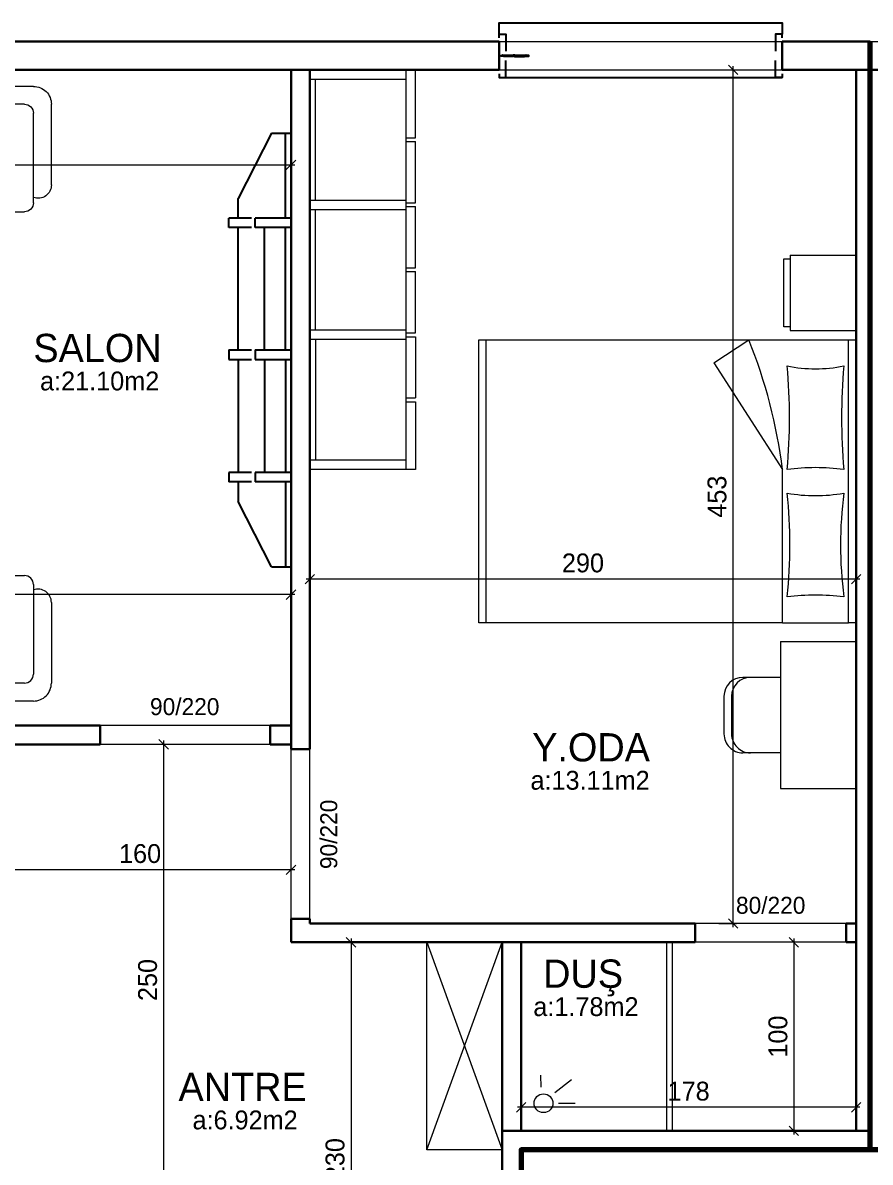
# Model space of a CAD drawing. Header units: centimetres. Extents: x 562865 to 1310255, y -148070 to 32737.
# Drawn here: x 621229 to 621678, y 19116 to 19721 of the extents above; entities that cross this region are included whole.
import ezdxf
from ezdxf.enums import TextEntityAlignment as Align

# ---------------------------------------------------------------- set-up
doc = ezdxf.new("R2010")
doc.units = ezdxf.units.CM
doc.header["$LTSCALE"] = 2.5
doc.layers.get('0').update_dxf_attribs({"color": 86})
for name, color, linetype in [('alan', 7, 'Continuous'), ('kapi-yazi', 7, 'Continuous'), ('mahal', 7, 'Continuous'), ('pencere', 7, 'Continuous')]:
    doc.layers.add(name, color=color, linetype=linetype)
for name, color, linetype, lineweight in [('DUVAR', 4, 'Continuous', 30), ('duvar-kesim', 7, 'Continuous', 0), ('GÖRÜNÜŞLER', 96, 'Continuous', 25), ('iç ölçü', 106, 'Continuous', 18), ('kolon', 1, 'Continuous', 53)]:
    doc.layers.add(name, color=color, linetype=linetype, lineweight=lineweight)
doc.styles.add('PINAR', font='comic.ttf')
doc.dimstyles.new('TEMİZ ÖLÇÜ', dxfattribs={"dimtxt": 10, "dimasz": 5, "dimexe": 1.8, "dimexo": 0.625, "dimgap": 3, "dimtad": 1, "dimdec": 0, "dimrnd": 0.5, "dimzin": 1, "dimdsep": 46, "dimtxsty": 'PINAR', "dimblk": 'OBLIQUE', "dimcen": 0.9, "dimdle": 2, "dimclrd": 256, "dimclre": 256, "dimclrt": 7, "dimadec": 0, "dimazin": 0, "dimtfac": 1, "dimtdec": 0, "dimtofl": 0, "dimtmove": 2, "dimatfit": 2, "dimfxl": 10, "dimfxlon": 1, "dimlwd": -1, "dimlwe": -1, "dimarcsym": 0})

# ---------------------------------------------------------------- blocks, each defined once
blk = doc.blocks.new('_Oblique')
at = {"color": 0, "linetype": 'ByBlock', "lineweight": -2}
blk.add_line((-0.5, -0.5), (0.5, 0.5), dxfattribs=at)
blk = doc.blocks.new('*D1333')
at = {"layer": 'Defpoints', "color": 0}
for p in [(621380.96, 19453.5), (621670.46, 19450.01), (621380.96, 19425.58)]:
    blk.add_point(p, dxfattribs=at)
at = {"layer": 'iç ölçü'}
for p, q in [((621380.96, 19435.58), (621380.96, 19423.78)), ((621670.46, 19435.58), (621670.46, 19423.78)), ((621672.46, 19425.58), (621378.96, 19425.58))]:
    blk.add_line(p, q, dxfattribs=at)
at = {"layer": 'iç ölçü', "linetype": 'ByBlock', "xscale": 5, "yscale": 5, "zscale": 5, "rotation": 180}
blk.add_blockref('_Oblique', (621380.96, 19425.58), dxfattribs=at)
at = {"layer": 'iç ölçü', "linetype": 'ByBlock', "xscale": 5, "yscale": 5, "zscale": 5}
blk.add_blockref('_Oblique', (621670.46, 19425.58), dxfattribs=at)
at = {"layer": 'iç ölçü', "color": 7, "insert": (621525.71, 19434.17), "char_height": 10, "attachment_point": 5, "style": 'PINAR'}
blk.add_mtext('290', dxfattribs=at)
blk = doc.blocks.new('*D1334')
at = {"layer": 'Defpoints', "color": 0}
for p in [(621597.14, 19695.72), (621605.29, 19695.72), (621597.14, 19243.01)]:
    blk.add_point(p, dxfattribs=at)
at = {"layer": 'iç ölçü'}
for p, q in [((621605.29, 19241.01), (621605.29, 19697.72)), ((621597.76, 19695.72), (621607.09, 19695.72)), ((621597.76, 19243.01), (621607.09, 19243.01))]:
    blk.add_line(p, q, dxfattribs=at)
at = {"layer": 'iç ölçü', "linetype": 'ByBlock', "xscale": 5, "yscale": 5, "zscale": 5}
for p, rotation in [((621605.29, 19695.72), 90), ((621605.29, 19243.01), 270)]:
    blk.add_blockref('_Oblique', p, dxfattribs=dict(at, rotation=rotation))
at = {"layer": 'iç ölçü', "color": 7, "insert": (621596.79, 19469.37), "char_height": 10, "attachment_point": 5, "rotation": 90, "style": 'PINAR'}
blk.add_mtext('453', dxfattribs=at)
blk = doc.blocks.new('*D1371')
at = {"layer": 'Defpoints', "color": 0}
for p in [(621370.96, 19638.45), (620772.63, 19522.11), (620772.63, 19417.41)]:
    blk.add_point(p, dxfattribs=at)
at = {"layer": 'iç ölçü'}
for p, q in [((620772.63, 19427.41), (620772.63, 19415.61)), ((621370.96, 19427.41), (621370.96, 19415.61)), ((621372.96, 19417.41), (620770.63, 19417.41))]:
    blk.add_line(p, q, dxfattribs=at)
at = {"layer": 'iç ölçü', "linetype": 'ByBlock', "xscale": 5, "yscale": 5, "zscale": 5, "rotation": 180}
blk.add_blockref('_Oblique', (620772.63, 19417.41), dxfattribs=at)
at = {"layer": 'iç ölçü', "linetype": 'ByBlock', "xscale": 5, "yscale": 5, "zscale": 5}
blk.add_blockref('_Oblique', (621370.96, 19417.41), dxfattribs=at)
at = {"layer": 'iç ölçü', "color": 7, "insert": (621071.79, 19425.96), "char_height": 10, "attachment_point": 5, "style": 'PINAR'}
blk.add_mtext('599', dxfattribs=at)
blk = doc.blocks.new('*D1372')
at = {"layer": 'Defpoints', "color": 0}
for p in [(621370.96, 19645.43), (621370.96, 19638.45), (620882.63, 19632.63)]:
    blk.add_point(p, dxfattribs=at)
at = {"layer": 'iç ölçü'}
for p, q in [((620880.63, 19645.43), (621372.96, 19645.43)), ((620882.63, 19635.43), (620882.63, 19647.23)), ((621370.96, 19639.07), (621370.96, 19647.23))]:
    blk.add_line(p, q, dxfattribs=at)
at = {"layer": 'iç ölçü', "linetype": 'ByBlock', "xscale": 5, "yscale": 5, "zscale": 5, "rotation": 180}
blk.add_blockref('_Oblique', (620882.63, 19645.43), dxfattribs=at)
at = {"layer": 'iç ölçü', "linetype": 'ByBlock', "xscale": 5, "yscale": 5, "zscale": 5}
blk.add_blockref('_Oblique', (621370.96, 19645.43), dxfattribs=at)
at = {"layer": 'iç ölçü', "color": 7, "insert": (621126.79, 19654.03), "char_height": 10, "attachment_point": 5, "style": 'PINAR'}
blk.add_mtext('489', dxfattribs=at)
blk = doc.blocks.new('*D1376')
at = {"layer": 'Defpoints', "color": 0}
for p in [(621210.96, 19271.51), (621210.96, 19259.25), (621370.96, 19259.25)]:
    blk.add_point(p, dxfattribs=at)
at = {"layer": 'iç ölçü'}
for p, q in [((621210.96, 19261.51), (621210.96, 19273.31)), ((621370.96, 19261.51), (621370.96, 19273.31)), ((621372.96, 19271.51), (621208.96, 19271.51))]:
    blk.add_line(p, q, dxfattribs=at)
at = {"layer": 'iç ölçü', "linetype": 'ByBlock', "xscale": 5, "yscale": 5, "zscale": 5, "rotation": 180}
blk.add_blockref('_Oblique', (621210.96, 19271.51), dxfattribs=at)
at = {"layer": 'iç ölçü', "linetype": 'ByBlock', "xscale": 5, "yscale": 5, "zscale": 5}
blk.add_blockref('_Oblique', (621370.96, 19271.51), dxfattribs=at)
at = {"layer": 'iç ölçü', "color": 7, "insert": (621290.96, 19280.02), "char_height": 10, "attachment_point": 5, "style": 'PINAR'}
blk.add_mtext('160', dxfattribs=at)
blk = doc.blocks.new('*D1377')
at = {"layer": 'Defpoints', "color": 0}
for p in [(621340.61, 19338.01), (621303.44, 19088.01), (621314.74, 19088.01)]:
    blk.add_point(p, dxfattribs=at)
at = {"layer": 'iç ölçü'}
for p, q in [((621303.44, 19340.01), (621303.44, 19086.01)), ((621313.44, 19338.01), (621301.64, 19338.01)), ((621313.44, 19088.01), (621301.64, 19088.01))]:
    blk.add_line(p, q, dxfattribs=at)
at = {"layer": 'iç ölçü', "linetype": 'ByBlock', "xscale": 5, "yscale": 5, "zscale": 5}
for p, rotation in [((621303.44, 19338.01), 90), ((621303.44, 19088.01), 270)]:
    blk.add_blockref('_Oblique', p, dxfattribs=dict(at, rotation=rotation))
at = {"layer": 'iç ölçü', "color": 7, "insert": (621294.97, 19213.01), "char_height": 10, "attachment_point": 5, "rotation": 90, "style": 'PINAR'}
blk.add_mtext('250', dxfattribs=at)
blk = doc.blocks.new('*D1378')
at = {"layer": 'Defpoints', "color": 0}
for p in [(621426.96, 19233.01), (621402.75, 19003.01), (621435.49, 19003.01)]:
    blk.add_point(p, dxfattribs=at)
at = {"layer": 'iç ölçü'}
for p, q in [((621412.75, 19233.01), (621400.95, 19233.01)), ((621402.75, 19235.01), (621402.75, 19001.01)), ((621412.75, 19003.01), (621400.95, 19003.01))]:
    blk.add_line(p, q, dxfattribs=at)
at = {"layer": 'iç ölçü', "linetype": 'ByBlock', "xscale": 5, "yscale": 5, "zscale": 5}
for p, rotation in [((621402.75, 19233.01), 90), ((621402.75, 19003.01), 270)]:
    blk.add_blockref('_Oblique', p, dxfattribs=dict(at, rotation=rotation))
at = {"layer": 'iç ölçü', "color": 7, "insert": (621394.33, 19118.01), "char_height": 10, "attachment_point": 5, "rotation": 90, "style": 'PINAR'}
blk.add_mtext('230', dxfattribs=at)
blk = doc.blocks.new('*D1383')
at = {"layer": 'Defpoints', "color": 0}
for p in [(621650.82, 19233.01), (621637.49, 19133.01), (621650.82, 19133.01)]:
    blk.add_point(p, dxfattribs=at)
at = {"layer": 'iç ölçü'}
for p, q in [((621647.49, 19233.01), (621635.69, 19233.01)), ((621637.49, 19235.01), (621637.49, 19131.01)), ((621647.49, 19133.01), (621635.69, 19133.01))]:
    blk.add_line(p, q, dxfattribs=at)
at = {"layer": 'iç ölçü', "linetype": 'ByBlock', "xscale": 5, "yscale": 5, "zscale": 5}
for p, rotation in [((621637.49, 19233.01), 90), ((621637.49, 19133.01), 270)]:
    blk.add_blockref('_Oblique', p, dxfattribs=dict(at, rotation=rotation))
at = {"layer": 'iç ölçü', "color": 7, "insert": (621629.09, 19183.01), "char_height": 10, "attachment_point": 5, "rotation": 90, "style": 'PINAR'}
blk.add_mtext('100', dxfattribs=at)
blk = doc.blocks.new('*D1384')
at = {"layer": 'Defpoints', "color": 0}
for p in [(621492.96, 19172.57), (621670.46, 19172.57), (621492.96, 19145.5)]:
    blk.add_point(p, dxfattribs=at)
at = {"layer": 'iç ölçü'}
for p, q in [((621492.96, 19155.5), (621492.96, 19143.7)), ((621670.46, 19155.5), (621670.46, 19143.7)), ((621672.46, 19145.5), (621490.96, 19145.5))]:
    blk.add_line(p, q, dxfattribs=at)
at = {"layer": 'iç ölçü', "linetype": 'ByBlock', "xscale": 5, "yscale": 5, "zscale": 5, "rotation": 180}
blk.add_blockref('_Oblique', (621492.96, 19145.5), dxfattribs=at)
at = {"layer": 'iç ölçü', "linetype": 'ByBlock', "xscale": 5, "yscale": 5, "zscale": 5}
blk.add_blockref('_Oblique', (621670.46, 19145.5), dxfattribs=at)
at = {"layer": 'iç ölçü', "color": 7, "insert": (621581.71, 19154), "char_height": 10, "attachment_point": 5, "style": 'PINAR'}
blk.add_mtext('178', dxfattribs=at)
blk = doc.blocks.new('A$C5B622B99')
for p, q in [((0, 200), (40, 200)), ((0, 165), (0, 200)), ((40, 165), (40, 200)), ((205, 200), (283, 200)), ((205, 160), (205, 200)), ((283, 160), (283, 200)), ((45, 143.16), (45, 196)), ((195, 161), (195, 196)), ((0, 165), (40, 165)), ((205, 160), (283, 160)), ((45, 0), (45, 4)), ((194.99, 4), (195, 0)), ((195, 0), (45, 0))]:
    blk.add_line(p, q)
at = {"color": 42}
for p, q in [((2, 161.8), (2, 165)), ((38, 165), (38, 161.8)), ((38, 161.8), (2, 161.8)), ((57.14, 124.69), (113.77, 161)), ((194.99, 161), (113.77, 161)), ((194.99, 161), (194.99, 4)), ((224, 160), (224, 140)), ((264, 160), (264, 140)), ((57.14, 124.69), (45, 143.15)), ((45, 4), (45, 143.15)), ((234, 134), (254, 134)), ((234, 130), (254, 130)), ((195, 4), (45, 4))]:
    blk.add_line(p, q, dxfattribs=at)
blk.add_lwpolyline([(45, 200), (195, 200), (195, 196), (45, 196)], close=True)
for centre, radius, start, end in [((-12.22, 178.48), 72.55, 348.06799, 11.93201), ((86.27, 527.83), 335.48, 265.2981, 274.7019), ((224.43, 178.48), 111.68, 172.28082, 187.71918), ((153.73, 412.86), 221.09, 262.85499, 277.14501), ((44.71, 178.48), 82.89, 349.57411, 10.42589), ((317.08, 178.48), 136.67, 173.69908, 186.30092), ((86.27, -141.41), 306.13, 84.84604, 95.15396), ((153.73, -94.37), 259.31, 83.91241, 96.08759), ((194.99, 161), 0.005, 270, 0), ((45, 143.16), 0.005, 180, 292.0158)]:
    blk.add_arc(centre, radius, start, end)
for centre, radius, start, end in [((147.49, -110.3), 273.39, 97.08581, 112.0158), ((234, 144), 10, 180, 270), ((234, 140), 10, 180, 270), ((254, 144), 10, 270, 0), ((254, 140), 10, 270, 0)]:
    blk.add_arc(centre, radius, start, end, dxfattribs=at)
blk = doc.blocks.new('A$C355D1F9A')
for p, q in [((0, 0), (0, 212)), ((56, 212), (0, 212)), ((51, 212), (51, 0)), ((56, 176), (56, 212)), ((51, 207), (0, 207)), ((3, 143), (3, 207)), ((51, 176), (56, 176)), ((51, 174), (56, 174)), ((56, 141.5), (56, 174)), ((51, 143), (0, 143)), ((51, 141.5), (56, 141.5)), ((51, 139.5), (56, 139.5)), ((56, 139.5), (56, 107)), ((51, 138), (0, 138)), ((3, 138), (3, 74)), ((51, 107), (56, 107)), ((51, 105), (56, 105)), ((56, 105), (56, 72.5)), ((0, 74), (51, 74)), ((0, 69), (51, 69)), ((3, 69), (3, 5)), ((51, 72.5), (56, 72.5)), ((51, 70.5), (56, 70.5)), ((56, 70.5), (56, 38)), ((51, 38), (56, 38)), ((51, 36), (56, 36)), ((56, 36), (56, 0)), ((51, 5), (0, 5)), ((56, 0), (0, 0))]:
    blk.add_line(p, q)
blk = doc.blocks.new('fm-win2')
at = {"color": 8, "linetype": 'Continuous'}
for p, q in [((11, 1.4), (11, 0.2)), ((11, 1.4), (54.3, 1.4)), ((11, 0.2), (54.3, 0.2)), ((12, 1.4), (12, 0.2)), ((12.8, 3), (52.5, 3)), ((53.3, 1.4), (53.3, 0.2)), ((54.3, 1.4), (54.3, 0.2)), ((63.9, 0.3), (63.9, -0.9)), ((63.9, 0.3), (103.2, 0.3)), ((64.9, 0.3), (64.9, -0.9)), ((102.2, 0.3), (102.2, -0.9)), ((103.2, 0.3), (103.2, -0.9)), ((12.9, -1.9), (52.3, -1.9)), ((63.9, -0.9), (103.2, -0.9)), ((65.4, -3.3), (101.6, -3.3))]:
    blk.add_line(p, q, dxfattribs=at)
at = {"linetype": 'Continuous'}
for points in [[(7, -1.8), (0, -1.8), (0, 1.8), (7, 1.8)], [(7.5, -1.7), (7.5, -0.1), (7.2, -0.1), (7.2, 0.2), (7.5, 0.2), (7.5, 0.7), (7.2, 0.7), (7.2, 1), (7.5, 1), (7.5, 2), (6.2, 2), (6.2, 2.7), (5.6, 2.7), (5.5, 2), (5.2, 2), (5.4, 3), (12.5, 3), (12.7, 2), (12.4, 2), (12.3, 2.7), (11.7, 2.7), (11.7, 2), (10.5, 2), (10.5, 1), (10.8, 1), (10.8, 0.7), (10.5, 0.7), (10.5, 0.2), (10.8, 0.2), (10.8, -0.1), (10.5, -0.1), (10.5, -1.7), (10.8, -1.7), (10.8, -2), (7.2, -2), (7.2, -1.7)], [(58, 2), (59.2, 2), (59.2, 2.7), (59.8, 2.7), (59.9, 2), (60.2, 2), (60, 3), (52.8, 3), (52.6, 2), (52.9, 2), (53, 2.7), (53.5, 2.7), (53.5, 2), (54.7, 2), (54.7, 1), (54.4, 1), (54.4, 0.7), (54.7, 0.7), (54.7, 0.2), (54.4, 0.2), (54.4, -0.1), (54.7, -0.1), (54.7, -1.7), (54.4, -1.7), (54.4, -2), (58.3, -2), (58.3, -1.7), (58, -1.7), (58, -0.1), (58.3, -0.1), (58.3, 0.2), (58, 0.2), (58, 0.7), (58.3, 0.7), (58.3, 1), (58, 1)], [(63.1, -1.2), (63.1, 0.9), (63.9, 0.9), (63.9, 1.6), (64.4, 1.6), (64.5, 0.9), (64.9, 0.9), (64.7, 1.9), (59.8, 1.9), (59.8, 1.6), (59.9, 1.6), (59.9, 0.8), (59.1, 0.8), (59.1, -0.2), (60.1, -0.2), (60.1, -1.8), (59.1, -1.8), (59.1, -2.3), (57.5, -2.3), (57.5, -3.5), (63.4, -3.5), (63.4, -3.2), (63.1, -3.2), (63.1, -1.4), (63.4, -1.4), (63.4, -1.2)], [(104, -1.4), (103.7, -1.4), (103.7, -1.2), (104, -1.2), (104, 0.9), (103.1, 0.9), (103.1, 1.6), (102.6, 1.6), (102.5, 0.9), (102.2, 0.9), (102.4, 1.9), (107.3, 1.9), (107.3, 1.6), (107.2, 1.6), (107.2, 0.8), (108, 0.8), (108, -0.2), (107, -0.2), (107, -1.8), (108, -1.8), (108, -2.3), (109.5, -2.3), (109.5, -3.5), (103.7, -3.5), (103.7, -3.2), (104, -3.2)], [(109, 0.7), (108.7, 0.7), (108.7, 1), (109, 1), (109, 2), (107.8, 2), (107.8, 2.7), (107.2, 2.7), (107.1, 2), (106.8, 2), (107, 3), (114.4, 3), (114.6, 2), (114.2, 2), (114.1, 2.7), (113.6, 2.7), (113.6, 2), (112.3, 2), (112.3, 1), (112.6, 1), (112.6, 0.7), (112.3, 0.7), (112.3, 0.2), (112.6, 0.2), (112.6, -0.1), (112.3, -0.1), (112.3, -1.7), (112.6, -1.7), (112.6, -2), (108.7, -2), (108.7, -1.7), (109, -1.7), (109, -0.1), (108.7, -0.1), (108.7, 0.2), (109, 0.2)], [(113, -1.8), (120, -1.8), (120, 1.8), (113, 1.8)]]:
    blk.add_lwpolyline(points, close=True, dxfattribs=at)
at = {"color": 8, "linetype": 'Continuous'}
blk.add_lwpolyline([(63.4, 1.9), (65.2, 3.7), (101.8, 3.7), (103.6, 1.9)], dxfattribs=at)
for points in [[(10.9, -1.4), (10.9, -1.9), (12.6, -1.9), (12.6, -0.5), (12.3, -0.5), (12.3, -1), (11.8, -1), (11.8, -0.5), (11.5, -0.5), (11.5, -1.1), (10.7, -1.1), (10.7, -0.5), (10.6, -0.5), (10.6, -1.4)], [(54.3, -1.4), (54.3, -1.9), (52.6, -1.9), (52.6, -0.5), (52.9, -0.5), (52.9, -1), (53.4, -1), (53.4, -0.5), (53.7, -0.5), (53.7, -1.1), (54.5, -1.1), (54.5, -0.5), (54.6, -0.5), (54.6, -1.4)], [(63.2, -2.4), (63.5, -2.4), (63.5, -3.3), (65.2, -3.3), (65.2, -1.6), (64.9, -1.6), (64.9, -2.1), (64.4, -2.1), (64.4, -1.6), (64.1, -1.6), (64.1, -2.1), (63.3, -2.1), (63.3, -1.6), (63.2, -1.6)], [(103.9, -2.4), (103.6, -2.4), (103.6, -3.3), (101.9, -3.3), (101.9, -1.6), (102.2, -1.6), (102.2, -2.1), (102.7, -2.1), (102.7, -1.6), (103, -1.6), (103, -2.1), (103.8, -2.1), (103.8, -1.6), (103.9, -1.6)]]:
    blk.add_lwpolyline(points, close=True, dxfattribs=at)
blk = doc.blocks.new('A$C632D768A')
at = {"color": 33}
for p, q in [((22.62, 230), (5, 195.38)), ((22.62, 230), (33, 230)), ((30, 185), (30, 230)), ((33, 180), (33, 230)), ((5, 185), (5, 195.38)), ((33, 50), (33, 185)), ((5, 115), (5, 180)), ((30, 115), (30, 180)), ((33, 115), (33, 110)), ((5, 110), (5, 50)), ((30, 110), (30, 50)), ((33, 50), (33, 0)), ((5, 45), (5, 34.62)), ((30, 45), (30, 0)), ((22.62, 0), (5, 34.62)), ((22.62, 0), (33, 0))]:
    blk.add_line(p, q, dxfattribs=at)
for p, q in [((12, 185), (0, 185)), ((0, 180), (0, 185)), ((33, 185), (14, 185)), ((14, 180), (14, 185)), ((12, 180), (0, 180)), ((33, 180), (14, 180)), ((19, 115), (19, 180)), ((0, 115), (12, 115)), ((0, 115), (0, 110)), ((14, 115), (33, 115)), ((14, 115), (14, 110)), ((0, 110), (12, 110)), ((14, 110), (33, 110)), ((19, 110), (19, 50)), ((0, 50), (0, 45)), ((12, 50), (0, 50)), ((14, 50), (14, 45)), ((33, 50), (14, 50)), ((12, 45), (0, 45)), ((33, 45), (14, 45))]:
    blk.add_line(p, q)
blk = doc.blocks.new('A$C3A3D5CC0')
at = {"color": 33}
for p, q in [((9.5, 194.75), (52.25, 194.75)), ((0, 9.5), (0, 185.25)), ((52.25, 0), (9.5, 0))]:
    blk.add_line(p, q, dxfattribs=at)
for p, q in [((14.25, 185.25), (61.75, 185.25)), ((9.5, 14.25), (9.5, 180.5)), ((66.5, 180.5), (66.5, 133)), ((61.75, 128.25), (14.25, 128.25)), ((61.75, 128.25), (61.75, 125.87)), ((14.25, 125.87), (61.75, 125.87)), ((66.5, 121.12), (66.5, 73.62)), ((61.75, 68.87), (14.25, 68.87)), ((14.25, 66.5), (61.75, 66.5)), ((61.75, 68.87), (61.75, 66.5)), ((9.5, 14.25), (9.5, 61.75)), ((66.5, 61.75), (66.5, 14.25)), ((61.75, 9.5), (14.25, 9.5))]:
    blk.add_line(p, q)
for centre, radius, start, end in [((9.5, 185.25), 9.5, 89.99996, 180.00004), ((52.25, 187.62), 7.12, 340.52878, 90.00004), ((9.5, 9.5), 9.5, 179.99996, 270.00004), ((52.25, 7.12), 7.12, 269.99996, 19.47122)]:
    blk.add_arc(centre, radius, start, end, dxfattribs=at)
for centre, start, end in [((14.25, 180.5), 89.99996, 180.00004), ((61.75, 180.5), 359.99996, 90.00004), ((61.75, 133), 269.99996, 0.00004), ((61.75, 121.12), 359.99996, 90.00004), ((61.75, 73.62), 269.99996, 0.00004), ((61.75, 61.75), 359.99996, 90.00004), ((14.25, 14.25), 179.99996, 270.00004), ((61.75, 14.25), 269.99996, 0.00004)]:
    blk.add_arc(centre, 4.75, start, end)

msp = doc.modelspace()

# ---------------------------------------------------------------- linework, layer by layer
at = {"layer": 'DUVAR'}
for p, q in [((621481.27, 19710.72), (620757.63, 19710.72)), ((621481.27, 19695.72), (621481.27, 19710.72)), ((621677.96, 19710.72), (621631.27, 19710.72)), ((621631.27, 19695.72), (621631.27, 19710.72)), ((621481.27, 19695.72), (620867.63, 19695.72)), ((621370.96, 19695.72), (621370.96, 19335.5)), ((621380.96, 19695.72), (621380.96, 19335.5)), ((621677.96, 19695.72), (621631.27, 19695.72)), ((621670.46, 19133.01), (621670.46, 19695.72)), ((621677.96, 19695.72), (621724.64, 19695.72)), ((621269.86, 19348.01), (620772.63, 19348.01)), ((621269.86, 19338.01), (621269.86, 19348.01)), ((621370.96, 19348.01), (621359.86, 19348.01)), ((621359.86, 19338.01), (621359.86, 19348.01)), ((621269.86, 19338.01), (620772.63, 19338.01)), ((621370.96, 19338.01), (621359.86, 19338.01)), ((621370.96, 19335.5), (621380.96, 19335.5)), ((621370.96, 19245.5), (621380.96, 19245.5)), ((621370.96, 19245.5), (621370.96, 19233.01)), ((621380.96, 19245.5), (621380.96, 19243.01)), ((621585.22, 19243.01), (621380.96, 19243.01)), ((621585.22, 19233.01), (621585.22, 19243.01)), ((621670.46, 19243.01), (621665.22, 19243.01)), ((621665.22, 19233.01), (621665.22, 19243.01)), ((621585.22, 19233.01), (621370.96, 19233.01)), ((621482.96, 19233.01), (621482.96, 19123.01)), ((621492.96, 19233.01), (621492.96, 19133.01)), ((621670.46, 19233.01), (621665.22, 19233.01)), ((621677.96, 19133.01), (621482.96, 19133.01)), ((621677.96, 19133.01), (621482.96, 19133.01)), ((621482.96, 19133.01), (621492.96, 19133.01)), ((621482.96, 19107.93), (621482.96, 19123.01)), ((621482.96, 19123.01), (621482.96, 19123.01))]:
    msp.add_line(p, q, dxfattribs=at)
at = {"layer": 'duvar-kesim'}
for p, q in [((621481.27, 19710.72), (621631.27, 19710.72)), ((621481.27, 19695.72), (621631.27, 19695.72)), ((621359.86, 19348.01), (621269.86, 19348.01)), ((621359.86, 19338.01), (621269.86, 19338.01)), ((621370.96, 19245.5), (621370.96, 19335.5)), ((621380.96, 19245.5), (621380.96, 19335.5)), ((621665.22, 19243.01), (621585.22, 19243.01)), ((621665.22, 19233.01), (621585.22, 19233.01))]:
    msp.add_line(p, q, dxfattribs=at)
at = {"layer": 'iç ölçü'}
for p, q in [((621442.96, 19233.01), (621482.96, 19123.01)), ((621442.96, 19123.01), (621482.96, 19233.01)), ((621569.96, 19233.01), (621569.96, 19133.01)), ((621572.96, 19233.01), (621572.96, 19133.01)), ((621503.57, 19156.19), (621503.37, 19162.52)), ((621510.8, 19153.28), (621519.54, 19160.21)), ((621512.81, 19147.66), (621521.65, 19147.66))]:
    msp.add_line(p, q, dxfattribs=at)
for points in [[(621372.96, 18493.01), (621372.96, 18833.01), (620757.63, 18833.01), (620757.63, 19710.72), (621677.96, 19710.72)], [(621677.96, 19710.72), (622598.28, 19710.72), (622598.28, 18833.01), (621982.96, 18833.01), (621982.96, 18493.01)], [(621442.96, 19233.01), (621442.96, 19233.01), (621482.96, 19233.01), (621482.96, 19123.01), (621442.96, 19123.01), (621442.96, 19233.01)]]:
    msp.add_lwpolyline(points, dxfattribs=at)
msp.add_circle((621504.78, 19147.65), 4.97, dxfattribs=at)
at = {"layer": 'kolon', "color": 6, "lineweight": 100}
msp.add_line((621677.96, 19123.01), (621677.96, 19710.72), dxfattribs=at)
msp.add_lwpolyline([(621492.96, 17863.01), (621862.96, 17863.01), (621862.96, 19123.01), (621492.96, 19123.01)], close=True, dxfattribs=at)
at = {"layer": 'pencere'}
for points in [[(621481.27, 19714.72), (621481.27, 19720.72), (621631.27, 19720.72), (621631.27, 19714.72)], [(621481.27, 19712.72), (621481.27, 19714.72), (621484.77, 19714.72), (621484.77, 19705.72)], [(621631.27, 19712.72), (621631.27, 19714.72), (621627.77, 19714.72), (621627.77, 19705.72)], [(621481.27, 19693.72), (621481.27, 19691.72), (621484.77, 19691.72), (621484.77, 19700.72)], [(621631.27, 19693.72), (621631.27, 19691.72), (621627.77, 19691.72), (621627.77, 19700.72)], [(621481.27, 19691.72), (621631.27, 19691.72)]]:
    msp.add_lwpolyline(points, dxfattribs=at)

# ---------------------------------------------------------------- block references
at = {"layer": 'GÖRÜNÜŞLER'}
msp.add_blockref('A$C632D768A', (621337.96, 19432.18), dxfattribs=at)
at = {"layer": 'iç ölçü', "xscale": -1}
for name, p, rotation in [('A$C355D1F9A', (621380.96, 19695.72), 180), ('A$C3A3D5CC0', (621243.94, 19687.01), 90)]:
    msp.add_blockref(name, p, dxfattribs=dict(at, rotation=rotation))
at = {"layer": 'iç ölçü'}
for name, p, rotation in [('A$C5B622B99', (621470.46, 19597.51), 270), ('A$C3A3D5CC0', (621243.94, 19360.99), 90)]:
    msp.add_blockref(name, p, dxfattribs=dict(at, rotation=rotation))
at = {"layer": 'pencere', "xscale": -0.123333333292976, "yscale": -0.1, "zscale": 0.1233333333333333, "rotation": 180}
msp.add_blockref('fm-win2', (621482.27, 19703.22), dxfattribs=at)

# ---------------------------------------------------------------- texts
at = {"layer": 'alan', "style": 'PINAR'}
for s, p in [('a:21.10m2', (621269.52, 19525.74)), ('a:13.11m2', (621529.47, 19313.95)), ('a:1.78m2', (621527.28, 19193.89)), ('a:6.92m2', (621346.61, 19133.8))]:
    msp.add_text(s, height=10, dxfattribs=at).set_placement(p, align=Align.CENTER)
at = {"layer": 'kapi-yazi', "style": 'PINAR'}
msp.add_text('90/220', height=9, dxfattribs=at).set_placement((621314.61, 19358.01), align=Align.MIDDLE_CENTER)
for s, rotation, p in [('90/220', 90, (621390.96, 19290.25)), ('80/220', 360, (621625.22, 19252.64))]:
    msp.add_text(s, height=9, rotation=rotation, dxfattribs=at).set_placement(p, align=Align.MIDDLE_CENTER)
at = {"layer": 'mahal', "style": 'PINAR'}
for s, p in [('SALON', (621268.38, 19540.74)), ('Y.ODA', (621530, 19328.95)), ('DUŞ', (621525.77, 19208.89)), ('ANTRE', (621345.3, 19148.8))]:
    msp.add_text(s, height=15, dxfattribs=at).set_placement(p, align=Align.CENTER)

# ---------------------------------------------------------------- dimensions: what is measured, and where the dimension line sits
at = {"layer": 'iç ölçü'}
for base, p1, p2, angle, picture, middle in [((621605.29, 19695.72), (621597.14, 19243.01), (621597.14, 19695.72), 90, '*D1334', (621596.79, 19469.37)), ((621370.96, 19645.43), (620882.63, 19632.63), (621370.96, 19638.45), 180, '*D1372', (621126.79, 19654.03)), ((620772.63, 19417.41), (621370.96, 19638.45), (620772.63, 19522.11), 180, '*D1371', (621071.79, 19425.96)), ((621380.95636, 19425.58435), (621670.45638, 19450.01481), (621380.95636, 19453.50466), 180, '*D1333', (621525.70637, 19434.16622)), ((621303.44, 19088.01), (621340.61, 19338.01), (621314.74, 19088.01), 90, '*D1377', (621294.97, 19213.01)), ((621210.96, 19271.51), (621370.96, 19259.25), (621210.96, 19259.25), 180, '*D1376', (621290.96, 19280.02)), ((621402.75, 19003.01), (621426.96, 19233.01), (621435.49, 19003.01), 90, '*D1378', (621394.33, 19118.01)), ((621637.49, 19133.01), (621650.82, 19233.01), (621650.82, 19133.01), 90, '*D1383', (621629.09, 19183.01)), ((621492.95636, 19145.49942), (621670.45638, 19172.571), (621492.95636, 19172.571), 180, '*D1384', (621581.70637, 19153.99671))]:
    dim = msp.add_linear_dim(base=base, p1=p1, p2=p2, angle=angle, dimstyle='TEMİZ ÖLÇÜ', override={"dimarcsym": 1}, dxfattribs=at)
    dim.commit()
    dim.dimension.update_dxf_attribs({"geometry": picture, "text_midpoint": middle})

doc.saveas('drawing.dxf')
